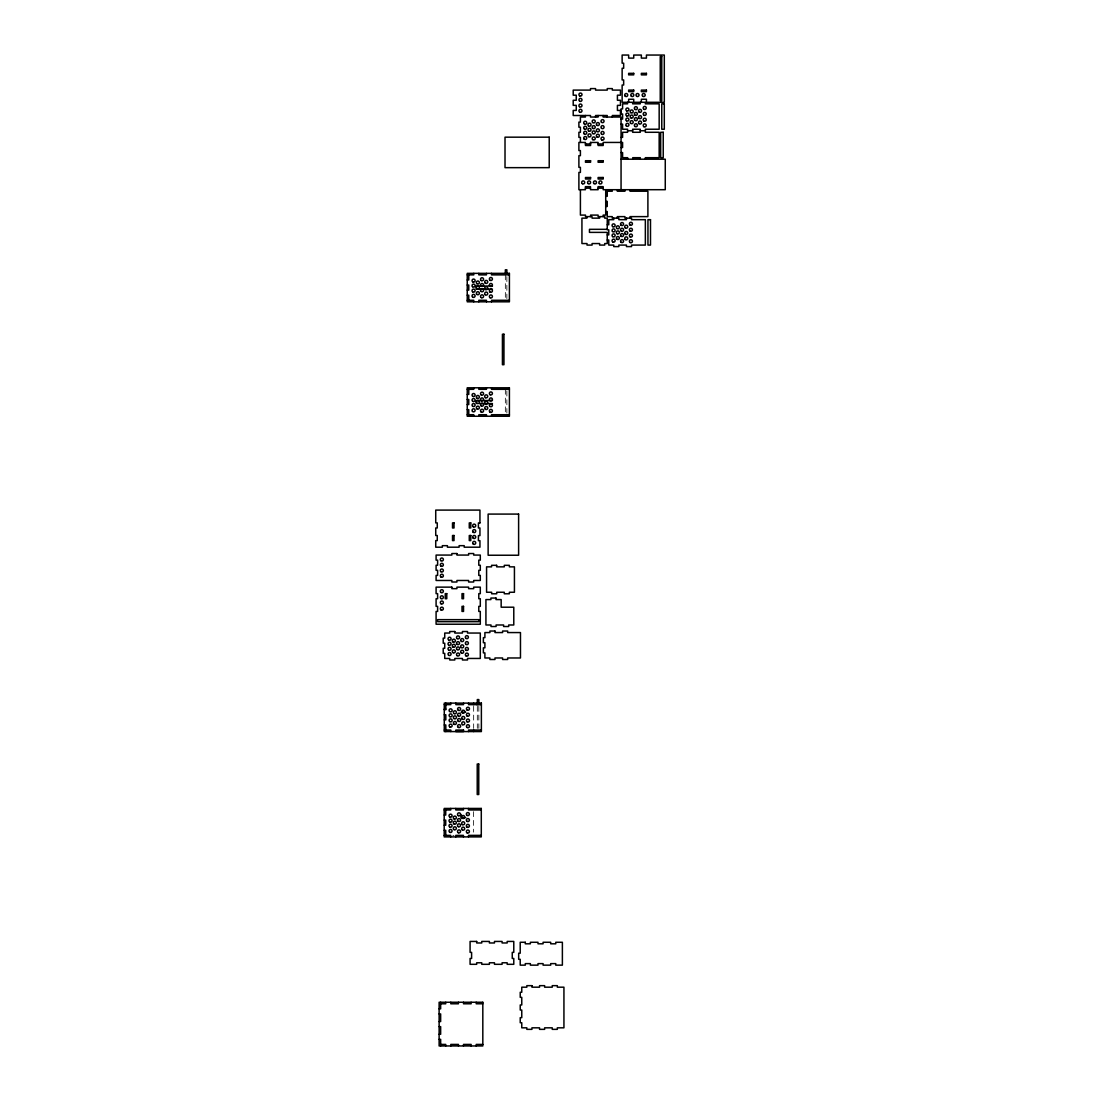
<?xml version="1.0" encoding="UTF-8"?>
<svg xmlns="http://www.w3.org/2000/svg" width="1101" height="1101" viewBox="0 0 1101 1101"><rect width="100%" height="100%" fill="white"/><g stroke="black" fill="none" stroke-linecap="round" stroke-linejoin="round"><path stroke-width="0.75" stroke-dasharray="5 3.75" d="M452.869 835.37L453.997 835.37M506.873 276.571L506.873 298.591M506.873 391.006L506.873 413.026M505.345 274.878L505.345 298.591M505.345 389.314L505.345 414.719M478.839 706.333L478.839 728.353M477.311 706.333L477.311 728.353M473.664 706.333L473.664 728.422M473.581 811.657L473.581 832.136"/><path stroke-width="1.5" d="M621.06 119.073L622.588 119.073L622.588 113.995L621.06 113.995L621.06 108.903L622.588 108.903L622.588 103.824L627.57 103.824L627.57 102.297M621.06 124.152L622.588 124.152L622.588 129.23L627.57 129.23L627.57 132.285L622.588 132.285L622.588 137.364L621.06 137.364M627.57 130.758L632.648 130.758M640.273 130.758L640.273 132.285L632.648 132.285L632.648 129.23L640.259 129.23L640.273 130.758L645.351 130.758L645.351 132.285L659.169 132.285L659.169 157.691L645.351 157.691L645.351 159.205M585.402 143.97L590.48 143.97L590.48 142.442L598.104 142.442L598.104 145.497L603.183 145.497L603.183 142.442L622.588 142.442L622.588 147.52L621.06 147.52M598.104 143.97L603.183 143.97M621.06 152.599L622.588 152.599L622.588 157.691L627.666 157.691L627.666 159.205M621.06 159.205L665.265 159.205L665.265 189.702L603.183 189.702L603.169 186.647L598.091 186.647L598.104 189.702L590.48 189.702L590.48 186.647L585.402 186.647L585.402 189.702L578.892 189.702L578.892 172.417L580.406 172.417L580.406 167.338L578.892 167.338L578.892 155.654L580.406 155.654L580.406 150.576L578.892 150.576L578.892 142.442L585.402 142.442L585.484 145.497L590.576 145.497L590.576 142.442M585.402 188.175L590.48 188.175M598.104 188.175L603.183 188.175M605.715 196.295L607.243 196.295L607.243 191.216L612.239 191.216L612.239 189.702M605.715 201.387L607.243 201.387L607.243 206.465L605.715 206.465M605.715 211.543L607.243 211.543L607.243 216.622L612.239 216.622L612.239 218.149L618.845 218.149L618.845 219.677L626.455 219.677L626.455 218.149M607.243 224.755L608.77 224.755L608.77 219.677L613.752 219.677L613.752 218.149M607.243 229.325L589.462 229.325L589.462 232.38L607.243 232.38L607.243 243.555L604.71 243.555L604.71 245.083L599.618 245.083L599.618 243.555L592.09 243.555L592.09 245.083L587.012 245.083L587.012 243.555L581.934 243.555L581.934 218.149L586.916 218.149L586.916 216.622M607.243 234.912L608.77 234.912L608.77 229.834L607.243 229.834L607.243 218.149L604.71 218.149L604.71 216.622L598.104 216.622L598.104 215.094L590.563 215.094L590.576 216.622M607.243 240.004L608.77 240.004L608.77 245.083L613.752 245.083L613.752 246.596L618.845 246.596L618.845 245.083L626.455 245.083L626.455 246.596L631.534 246.596L631.534 245.083L645.351 245.083L645.351 219.677L631.547 219.677L631.547 218.149L624.941 218.149L624.941 216.622L617.317 216.622L617.317 218.149M467.237 274.878L473.747 274.878L473.747 273.351M509.405 274.878L491.528 274.878L491.528 273.351M467.237 279.957L468.765 279.957L468.765 274.878M467.237 285.049L468.765 285.049L468.765 290.127L467.237 290.127M492.45 286.054L476.293 286.054L476.293 289.109M477.903 289.109L492.45 289.109M467.237 295.206L468.765 295.206L468.765 300.284M467.237 300.284L473.747 300.284L473.747 301.812M509.405 300.284L491.528 300.284L491.528 301.812M467.237 389.314L473.747 389.314L473.747 387.8M509.405 389.314L491.528 389.314L491.528 387.8M467.237 394.406L468.765 394.406L468.765 389.314M467.237 399.484L468.765 399.484L468.765 404.562L467.237 404.562M492.45 400.503L476.293 400.503L476.293 403.544M479.527 403.544L492.45 403.544M467.237 409.641L468.765 409.641L468.765 414.719M467.237 414.719L473.747 414.719L473.747 416.247M509.405 414.719L491.528 414.719L491.528 416.247M444.281 704.64L450.791 704.64L450.791 703.112M481.371 704.64L468.572 704.64L468.572 703.112M444.281 709.085L445.809 709.085M444.281 709.718L445.809 709.718L445.809 703.112M461.044 712.264L465.778 712.264M444.281 714.797L445.809 714.797L445.809 719.875L444.281 719.875M444.281 724.967L445.809 724.967L445.809 731.573M444.281 730.046L450.791 730.046L450.791 731.573M481.371 730.046L468.572 730.046L468.572 731.573M444.198 809.964L450.708 809.964L450.708 808.437M481.288 809.964L468.503 809.964L468.503 808.437M444.198 815.043L445.726 815.043L445.726 809.964M465.695 817.589L460.975 817.589L460.975 814.534M444.198 820.121L445.726 820.121L445.726 825.2L444.198 825.2M444.198 830.292L445.726 830.292L445.726 835.37M444.198 835.37L450.708 835.37L450.708 836.898M481.288 835.37L468.503 835.37L468.503 836.884M440.648 1003.782L445.726 1003.782L445.726 1002.254M482.816 1003.782L476.21 1003.782L476.21 1002.254M439.12 1008.86L440.648 1008.86L440.648 1002.254M439.12 1013.938L440.648 1013.938L440.648 1021.563L439.12 1021.563M439.12 1026.641L440.648 1026.641L440.648 1034.266L439.12 1034.266M439.12 1039.344L440.648 1039.344L440.648 1045.95M440.648 1044.422L445.726 1044.422L445.726 1045.95M482.816 1044.422L476.21 1044.422L476.21 1045.95M645.351 130.758L645.351 129.23L659.169 129.23L659.169 103.824L645.351 103.824L645.351 102.297L633.722 102.297L633.722 99.255L628.643 99.255L628.643 102.297M641.346 102.297L641.346 99.255L646.425 99.255L646.425 102.297L664.302 102.297L664.302 55.05L646.425 55.05L646.425 58.105L641.346 58.105L641.346 55.05L633.722 55.05L633.722 58.105L628.643 58.105L628.643 55.05L622.134 55.05L622.134 63.184L623.661 63.184L623.661 68.262L622.134 68.262L622.134 79.946L623.661 79.946L623.661 85.025L622.134 85.025L622.134 102.297L632.648 102.297L632.648 103.824L640.273 103.824L640.273 102.297M640.273 159.205L640.273 157.691L632.745 157.691L632.745 159.205M630.02 189.702L630.02 191.216L647.897 191.216L647.897 216.622L630.02 216.622L630.02 218.149M624.941 189.702L624.941 191.216L617.317 191.216L617.317 189.702M621.06 189.702L621.06 117.036L603.183 117.036L603.183 115.509M612.321 117.036L612.321 115.509L620.455 115.509L620.455 110.43L617.413 110.43L617.413 105.352L620.455 105.352L620.455 100.274L617.413 100.274L617.413 95.195L620.455 95.195L620.455 90.103L612.321 90.103L612.321 88.589L607.243 88.589L607.243 90.103L595.558 90.103L595.558 88.589L590.48 88.589L590.48 90.103L573.208 90.103L573.208 95.195L576.25 95.195L576.25 100.274L573.208 100.274L573.208 105.352L576.25 105.352L576.25 110.43L573.208 110.43L573.208 115.509L590.48 115.509L590.48 117.036L598.104 117.036L598.104 115.509M607.243 117.036L607.243 115.509L595.558 115.509L595.558 117.036M605.715 189.702L605.715 215.094L603.183 215.094L603.183 216.622M599.618 216.622L599.618 218.149L592.09 218.149L592.008 216.622L585.484 216.622L585.484 215.094L580.406 215.094L580.406 189.702M585.402 115.509L585.402 117.036L580.406 117.036L580.406 122.115L578.892 122.115L578.892 127.207L580.406 127.207L580.406 132.285L578.892 132.285L578.892 137.364L580.406 137.364L580.406 142.442M506.873 273.351L506.873 269.8L505.345 269.8L505.345 273.351M486.449 273.351L486.449 274.878L478.825 274.878L478.825 273.351M486.449 301.812L486.449 300.284L478.825 300.284L478.825 301.812M486.449 387.8L486.449 389.314L478.825 389.314L478.825 387.8M486.449 416.247L486.449 414.719L478.825 414.719L478.825 416.247M478.839 704.64L478.839 699.562L477.311 699.562L477.311 704.64M476.802 703.112L476.802 704.64M473.664 703.112L473.664 704.64M473.664 730.046L473.664 731.573M471.132 1002.254L471.132 1003.782L463.507 1003.782L463.507 1002.254M471.132 1045.95L471.132 1044.422L463.507 1044.422L463.507 1045.95M463.493 703.112L463.493 704.64L455.869 704.64L455.869 703.112M463.411 808.437L463.411 809.964L455.8 809.964L455.8 808.437M463.411 836.884L463.411 835.37L455.8 835.37L455.8 836.898M458.429 1002.254L458.429 1003.782L450.804 1003.782L450.804 1002.254M458.429 1045.95L458.429 1044.422L450.804 1044.422L450.804 1045.95M479.94 522.892L478.412 522.906L478.412 527.985L479.94 527.971L479.94 535.595L478.412 535.595L478.412 540.674L479.94 540.674L479.94 547.197L464.195 547.197L464.195 545.669L459.117 545.669L459.117 547.197L447.419 547.197L447.419 545.669L442.341 545.669L442.341 547.197L435.735 547.197L435.735 540.591L437.262 540.591L437.262 535.499L435.735 535.499L435.735 527.971L437.262 527.971L437.262 522.892L435.735 522.892L435.735 510.093L479.94 510.093L479.94 522.892M661.77 56.578L660.242 56.578L660.242 100.783L661.77 100.783L661.77 56.578M633.722 73.34L628.643 73.34L628.643 74.868L633.722 74.868L633.722 73.34M646.425 73.34L641.346 73.34L641.346 74.868L646.425 74.868L646.425 73.34M633.722 90.103L628.643 90.103L628.643 91.631L633.722 91.631L633.722 90.103M646.425 90.103L641.346 90.103L641.346 91.631L646.425 91.631L646.425 90.103M664.302 103.824L661.77 103.824L661.77 129.23L664.302 129.23L664.302 103.824M663.229 132.285L660.683 132.285L660.683 157.691L663.229 157.691L663.229 132.285M549.22 137.171L505.015 137.171L505.015 167.655L549.22 167.655L549.22 137.171M590.576 160.732L585.484 160.732L585.484 162.26L590.576 162.26L590.576 160.732M603.183 160.732L598.104 160.732L598.104 162.26L603.183 162.26L603.183 160.732M590.576 177.495L585.484 177.495L585.484 179.023L590.576 179.023L590.576 177.495M603.183 177.495L598.104 177.495L598.104 179.023L603.183 179.023L603.183 177.495M650.498 219.677L647.952 219.677L647.952 245.083L650.498 245.083L650.498 219.677M509.405 273.351L467.237 273.351L467.237 301.812L509.405 301.812L509.405 273.351M503.955 334.222L502.428 334.222L502.428 364.706L503.955 364.706L503.955 334.222M509.405 387.8L467.237 387.8L467.237 416.247L509.405 416.247L509.405 387.8M518.612 514.084L488.128 514.084L488.128 555.234L518.612 555.234L518.612 514.084M454.025 522.892L452.511 522.892L452.511 527.971L454.025 527.971L454.025 522.892M470.801 522.892L469.274 522.892L469.274 527.971L470.801 527.971L470.801 522.892M454.025 535.499L452.511 535.499L452.511 540.591L454.025 540.591L454.025 535.499M470.801 535.499L469.274 535.499L469.274 540.591L470.801 540.591L470.801 535.499M456.929 553.542L451.85 553.542L451.85 555.069L436.092 555.069L436.092 560.148L437.62 560.148L437.62 565.24L436.092 565.24L436.092 570.318L437.62 570.318L437.62 575.396L436.092 575.396L436.092 580.475L451.85 580.475L451.85 582.002L456.929 582.002L456.929 580.475L468.613 580.475L468.613 582.002L473.691 582.002L473.691 580.475L480.297 580.475L480.297 575.396L478.784 575.396L478.784 570.318L480.297 570.318L480.297 565.24L478.784 565.24L478.784 560.148L480.297 560.148L480.297 555.069L473.691 555.069L473.691 553.542L468.613 553.542L468.613 555.069L456.929 555.069L456.929 553.542M496.647 565.322L491.569 565.322L491.569 566.85L486.573 566.85L486.573 592.255L491.652 592.255L491.652 593.783L496.744 593.783L496.744 592.255L504.272 592.255L504.272 593.783L509.35 593.783L509.35 592.255L514.428 592.255L514.428 566.85L509.35 566.85L509.35 565.322L504.272 565.322L504.272 566.85L496.647 566.85L496.647 565.322M451.85 587.136L436.092 587.136L436.092 593.645L437.62 593.645L437.62 598.724L436.092 598.724L436.092 606.348L437.62 606.348L437.62 611.427L436.092 611.427L436.092 624.226L480.297 624.226L480.297 611.427L478.784 611.427L478.784 606.348L480.297 606.348L480.297 598.724L478.784 598.724L478.784 593.645L480.297 593.645L480.297 587.136L473.691 587.136L473.691 588.663L468.613 588.663L468.613 587.136L456.929 587.136L456.929 588.663L451.85 588.663L451.85 587.136M446.772 593.645L445.244 593.645L445.244 598.724L446.772 598.724L446.772 593.645M463.535 593.645L462.007 593.645L462.007 598.724L463.535 598.724L463.535 593.645M495.987 598.049L490.908 598.049L490.908 599.577L485.926 599.577L485.926 624.983L491.005 624.983L491.005 626.51L496.083 626.51L496.083 624.983L503.611 624.983L503.611 626.51L508.69 626.51L508.69 624.983L513.782 624.983L513.782 607.202L501.161 607.202L501.161 599.577L495.987 599.577L495.987 598.049M463.535 606.348L462.007 606.348L462.007 611.427L463.535 611.427L463.535 606.348M478.784 619.657L437.62 619.657L437.62 621.68L478.784 621.68L478.784 619.657M494.968 631.038L489.89 631.038L489.89 632.566L484.894 632.566L484.894 637.644L483.38 637.644L483.38 642.736L484.894 642.736L484.894 647.815L483.38 647.815L483.38 652.893L484.894 652.893L484.894 657.971L489.89 657.971L489.89 659.499L494.968 659.499L494.968 657.971L502.593 657.971L502.593 659.499L507.671 659.499L507.671 657.971L520.47 657.971L520.47 632.566L507.671 632.566L507.671 631.038L502.593 631.038L502.593 632.566L494.968 632.566L494.968 631.038M454.809 631.52L449.717 631.52L449.717 633.047L444.735 633.047L444.735 638.126L443.208 638.126L443.208 643.218L444.735 643.218L444.735 648.296L443.208 648.296L443.208 653.375L444.735 653.375L444.735 658.453L449.717 658.453L449.717 659.981L454.809 659.981L454.809 658.453L462.42 658.453L462.42 659.981L467.512 659.981L467.512 658.453L480.297 658.453L480.297 633.047L467.512 633.047L467.512 631.52L462.42 631.52L462.42 633.047L454.809 633.047L454.809 631.52M481.371 703.112L444.281 703.112L444.281 731.573L481.371 731.573L481.371 703.112M463.493 730.046L455.869 730.046L455.869 731.573L463.493 731.559L463.493 730.046M478.756 764.039L477.228 764.039L477.228 794.523L478.756 794.523L478.756 764.039M481.288 808.437L444.198 808.437L444.198 836.898L481.288 836.898L481.288 808.437M476.692 941.438L470.086 941.438L470.086 952.365L471.6 952.365L471.6 958.462L470.086 958.462L470.086 964.311L476.692 964.311L476.692 962.783L481.77 962.783L481.77 964.311L489.381 964.311L489.381 962.783L494.473 962.783L494.473 964.311L502.084 964.311L502.084 962.783L507.176 962.783L507.176 964.311L513.782 964.311L513.782 958.462L512.254 958.462L512.254 952.365L513.782 952.365L513.782 941.438L507.176 941.438L507.176 942.965L502.084 942.965L502.084 941.438L494.473 941.438L494.473 942.965L489.381 942.965L489.381 941.438L481.77 941.438L481.77 942.965L476.692 942.965L476.692 941.438M525.287 942.277L520.209 942.277L520.209 953.205L518.681 953.205L518.681 959.301L520.209 959.301L520.209 965.15L525.287 965.15L525.287 963.623L530.379 963.623L530.379 965.15L537.99 965.15L537.99 963.623L543.082 963.623L543.082 965.15L550.693 965.15L550.693 963.623L555.771 963.623L555.771 965.15L562.377 965.15L562.377 942.277L555.771 942.277L555.771 943.805L550.693 943.805L550.693 942.277L543.082 942.277L543.082 943.805L537.99 943.805L537.99 942.277L530.379 942.277L530.379 943.805L525.287 943.805L525.287 942.277M531.934 985.656L526.842 985.656L526.842 987.184L521.764 987.184L521.764 992.262L520.236 992.262L520.236 997.341L521.764 997.341L521.764 1004.965L520.236 1004.965L520.236 1010.044L521.764 1010.044L521.764 1017.668L520.236 1017.668L520.236 1022.746L521.764 1022.746L521.764 1027.825L526.842 1027.825L526.842 1029.352L531.934 1029.352L531.934 1027.825L539.545 1027.825L539.545 1029.352L544.637 1029.352L544.637 1027.825L552.248 1027.825L552.248 1029.352L557.326 1029.352L557.326 1027.825L563.932 1027.825L563.932 987.184L557.326 987.184L557.326 985.656L552.248 985.656L552.248 987.184L544.637 987.184L544.637 985.656L539.545 985.656L539.545 987.184L531.934 987.184L531.934 985.656M482.816 1002.254L439.12 1002.254L439.12 1045.95L482.816 1045.95L482.816 1002.254M467.017 832.81A1.528 1.528 0 0 0 469.384 831.627A1.528 1.528 0 0 0 467.168 830.182A1.528 1.528 0 0 0 467.017 832.81M462.103 829.741A1.528 1.528 0 0 0 464.65 829.067A1.528 1.528 0 0 0 462.792 827.195A1.528 1.528 0 0 0 462.103 829.741M458.264 832.728A1.528 1.528 0 0 0 460.548 831.406A1.528 1.528 0 0 0 458.264 830.085A1.528 1.528 0 0 0 458.264 832.728M466.865 827.03A1.528 1.528 0 0 0 469.356 826.163A1.528 1.528 0 0 0 467.347 824.443A1.528 1.528 0 0 0 466.865 827.03M462.42 824.608A1.528 1.528 0 0 0 464.705 823.287A1.528 1.528 0 0 0 462.42 821.965A1.528 1.528 0 0 0 462.42 824.608M466.796 821.167A1.528 1.528 0 0 0 469.343 820.438A1.528 1.528 0 0 0 467.43 818.607A1.528 1.528 0 0 0 466.796 821.167M462.42 818.318A1.528 1.528 0 0 0 464.705 816.997A1.528 1.528 0 0 0 462.42 815.69A1.528 1.528 0 0 0 462.42 818.318M467.099 815.401A1.528 1.528 0 0 0 469.384 814.079A1.528 1.528 0 0 0 467.099 812.758A1.528 1.528 0 0 0 467.099 815.401M458.264 815.662A1.528 1.528 0 0 0 460.548 814.341A1.528 1.528 0 0 0 458.264 813.02A1.528 1.528 0 0 0 458.264 815.662M458.264 821.387A1.528 1.528 0 0 0 460.548 820.066A1.528 1.528 0 0 0 458.264 818.745A1.528 1.528 0 0 0 458.264 821.387M458.264 826.658A1.528 1.528 0 0 0 460.548 825.337A1.528 1.528 0 0 0 458.264 824.016A1.528 1.528 0 0 0 458.264 826.658M454.066 829.631A1.528 1.528 0 0 0 456.351 828.31A1.528 1.528 0 0 0 454.066 826.989A1.528 1.528 0 0 0 454.066 829.631M449.786 832.287A1.528 1.528 0 0 0 452.071 830.966A1.528 1.528 0 0 0 449.786 829.645A1.528 1.528 0 0 0 449.786 832.287M449.593 826.892A1.528 1.528 0 0 0 452.057 825.943A1.528 1.528 0 0 0 450.006 824.277A1.528 1.528 0 0 0 449.593 826.892M454.066 824.016A1.528 1.528 0 0 0 456.351 822.695A1.528 1.528 0 0 0 454.066 821.374A1.528 1.528 0 0 0 454.066 824.016M449.786 822.02A1.528 1.528 0 0 0 452.071 820.699A1.528 1.528 0 0 0 449.786 819.378A1.528 1.528 0 0 0 449.786 822.02M454.066 818.938A1.528 1.528 0 0 0 456.351 817.616A1.528 1.528 0 0 0 454.066 816.295A1.528 1.528 0 0 0 454.066 818.938M449.786 816.997A1.528 1.528 0 0 0 452.071 815.676A1.528 1.528 0 0 0 449.786 814.355A1.528 1.528 0 0 0 449.786 816.997M467.099 727.486A1.528 1.528 0 0 0 469.466 726.302A1.528 1.528 0 0 0 467.251 724.857A1.528 1.528 0 0 0 467.099 727.486M462.503 724.664A1.528 1.528 0 0 0 464.787 723.343A1.528 1.528 0 0 0 462.503 722.022A1.528 1.528 0 0 0 462.503 724.664M458.346 727.403A1.528 1.528 0 0 0 460.631 726.082A1.528 1.528 0 0 0 458.346 724.761A1.528 1.528 0 0 0 458.346 727.403M466.948 721.705A1.528 1.528 0 0 0 469.439 720.838A1.528 1.528 0 0 0 467.43 719.118A1.528 1.528 0 0 0 466.948 721.705M462.186 719.036A1.528 1.528 0 0 0 464.732 718.347A1.528 1.528 0 0 0 462.874 716.49A1.528 1.528 0 0 0 462.186 719.036M466.879 715.843A1.528 1.528 0 0 0 469.411 715.113A1.528 1.528 0 0 0 467.512 713.283A1.528 1.528 0 0 0 466.879 715.843M462.503 712.994A1.528 1.528 0 0 0 464.787 711.673A1.528 1.528 0 0 0 462.503 710.365A1.528 1.528 0 0 0 462.503 712.994M466.865 709.828A1.528 1.528 0 0 0 469.411 709.154A1.528 1.528 0 0 0 467.54 707.282A1.528 1.528 0 0 0 466.865 709.828M458.346 710.338A1.528 1.528 0 0 0 460.631 709.016A1.528 1.528 0 0 0 458.346 707.695A1.528 1.528 0 0 0 458.346 710.338M458.346 716.063A1.528 1.528 0 0 0 460.631 714.742A1.528 1.528 0 0 0 458.346 713.42A1.528 1.528 0 0 0 458.346 716.063M458.346 721.334A1.528 1.528 0 0 0 460.631 720.013A1.528 1.528 0 0 0 458.346 718.692A1.528 1.528 0 0 0 458.346 721.334M454.149 724.307A1.528 1.528 0 0 0 456.433 722.985A1.528 1.528 0 0 0 454.149 721.664A1.528 1.528 0 0 0 454.149 724.307M449.869 726.963A1.528 1.528 0 0 0 452.153 725.642A1.528 1.528 0 0 0 449.869 724.32A1.528 1.528 0 0 0 449.869 726.963M449.676 721.568A1.528 1.528 0 0 0 452.139 720.618A1.528 1.528 0 0 0 450.089 718.953A1.528 1.528 0 0 0 449.676 721.568M453.832 718.444A1.528 1.528 0 0 0 456.378 717.769A1.528 1.528 0 0 0 454.52 715.898A1.528 1.528 0 0 0 453.832 718.444M449.869 716.696A1.528 1.528 0 0 0 452.153 715.375A1.528 1.528 0 0 0 449.869 714.054A1.528 1.528 0 0 0 449.869 716.696M454.149 713.613A1.528 1.528 0 0 0 456.433 712.292A1.528 1.528 0 0 0 454.149 710.971A1.528 1.528 0 0 0 454.149 713.613M449.552 711.425A1.528 1.528 0 0 0 452.098 710.751A1.528 1.528 0 0 0 450.24 708.879A1.528 1.528 0 0 0 449.552 711.425M448.795 640.08A1.528 1.528 0 0 0 451.08 638.759A1.528 1.528 0 0 0 448.795 637.438A1.528 1.528 0 0 0 448.795 640.08M448.795 655.37A1.528 1.528 0 0 0 451.08 654.049A1.528 1.528 0 0 0 448.795 652.728A1.528 1.528 0 0 0 448.795 655.37M448.602 649.975A1.528 1.528 0 0 0 451.066 649.026A1.528 1.528 0 0 0 449.015 647.36A1.528 1.528 0 0 0 448.602 649.975M448.479 644.856A1.528 1.528 0 0 0 451.025 644.181A1.528 1.528 0 0 0 449.167 642.31A1.528 1.528 0 0 0 448.479 644.856M453.075 652.714A1.528 1.528 0 0 0 455.36 651.393A1.528 1.528 0 0 0 453.075 650.072A1.528 1.528 0 0 0 453.075 652.714M452.759 646.865A1.528 1.528 0 0 0 455.305 646.177A1.528 1.528 0 0 0 453.447 644.305A1.528 1.528 0 0 0 452.759 646.865M453.075 642.021A1.528 1.528 0 0 0 455.36 640.699A1.528 1.528 0 0 0 453.075 639.378A1.528 1.528 0 0 0 453.075 642.021M456.956 644.236A1.528 1.528 0 0 0 459.502 643.548A1.528 1.528 0 0 0 457.644 641.69A1.528 1.528 0 0 0 456.956 644.236M456.956 638.497A1.528 1.528 0 0 0 459.502 637.823A1.528 1.528 0 0 0 457.644 635.951A1.528 1.528 0 0 0 456.956 638.497M456.956 649.494A1.528 1.528 0 0 0 459.502 648.819A1.528 1.528 0 0 0 457.644 646.948A1.528 1.528 0 0 0 456.956 649.494M456.956 655.563A1.528 1.528 0 0 0 459.502 654.889A1.528 1.528 0 0 0 457.644 653.017A1.528 1.528 0 0 0 456.956 655.563M461.429 653.072A1.528 1.528 0 0 0 463.714 651.751A1.528 1.528 0 0 0 461.429 650.443A1.528 1.528 0 0 0 461.429 653.072M461.113 647.443A1.528 1.528 0 0 0 463.659 646.769A1.528 1.528 0 0 0 461.801 644.897A1.528 1.528 0 0 0 461.113 647.443M461.429 641.415A1.528 1.528 0 0 0 463.714 640.094A1.528 1.528 0 0 0 461.429 638.773A1.528 1.528 0 0 0 461.429 641.415M465.792 638.25A1.528 1.528 0 0 0 468.338 637.562A1.528 1.528 0 0 0 466.466 635.69A1.528 1.528 0 0 0 465.792 638.25M465.806 644.25A1.528 1.528 0 0 0 468.352 643.521A1.528 1.528 0 0 0 466.439 641.69A1.528 1.528 0 0 0 465.806 644.25M465.874 650.127A1.528 1.528 0 0 0 468.365 649.246A1.528 1.528 0 0 0 466.356 647.526A1.528 1.528 0 0 0 465.874 650.127M466.026 655.907A1.528 1.528 0 0 0 468.393 654.71A1.528 1.528 0 0 0 466.177 653.265A1.528 1.528 0 0 0 466.026 655.907M440.992 609.94A1.528 1.528 0 0 0 443.359 608.784A1.528 1.528 0 0 0 441.171 607.312A1.528 1.528 0 0 0 440.992 609.94M440.992 603.775A1.528 1.528 0 0 0 443.359 602.619A1.528 1.528 0 0 0 441.171 601.146A1.528 1.528 0 0 0 440.992 603.775M440.992 598.559A1.528 1.528 0 0 0 443.359 597.403A1.528 1.528 0 0 0 441.171 595.93A1.528 1.528 0 0 0 440.992 598.559M440.992 592.476A1.528 1.528 0 0 0 443.359 591.306A1.528 1.528 0 0 0 441.171 589.833A1.528 1.528 0 0 0 440.992 592.476M473.127 538.072A1.528 1.528 0 0 0 475.673 537.398A1.528 1.528 0 0 0 473.802 535.526A1.528 1.528 0 0 0 473.127 538.072M473.361 544.142A1.528 1.528 0 0 0 475.728 542.958A1.528 1.528 0 0 0 473.513 541.513A1.528 1.528 0 0 0 473.361 544.142M473.127 532.182A1.528 1.528 0 0 0 475.673 531.494A1.528 1.528 0 0 0 473.802 529.636A1.528 1.528 0 0 0 473.127 532.182M473.127 526.732A1.528 1.528 0 0 0 475.673 526.044A1.528 1.528 0 0 0 473.802 524.172A1.528 1.528 0 0 0 473.127 526.732M440.84 571.653A1.528 1.528 0 0 0 443.331 570.786A1.528 1.528 0 0 0 441.336 569.066A1.528 1.528 0 0 0 440.84 571.653M441.074 566.175A1.528 1.528 0 0 0 443.359 564.854A1.528 1.528 0 0 0 441.074 563.533A1.528 1.528 0 0 0 441.074 566.175M440.758 560.602A1.528 1.528 0 0 0 443.318 559.914A1.528 1.528 0 0 0 441.446 558.042A1.528 1.528 0 0 0 440.758 560.602M440.978 577.02A1.528 1.528 0 0 0 443.359 575.878A1.528 1.528 0 0 0 441.184 574.378A1.528 1.528 0 0 0 440.978 577.02M481.302 406.008A1.528 1.528 0 0 0 483.587 404.686A1.528 1.528 0 0 0 481.302 403.379A1.528 1.528 0 0 0 481.302 406.008M481.302 400.75A1.528 1.528 0 0 0 483.587 399.429A1.528 1.528 0 0 0 481.302 398.108A1.528 1.528 0 0 0 481.302 400.75M476.788 408.746A1.528 1.528 0 0 0 479.334 408.058A1.528 1.528 0 0 0 477.462 406.2A1.528 1.528 0 0 0 476.788 408.746M472.508 411.402A1.528 1.528 0 0 0 475.054 410.714A1.528 1.528 0 0 0 473.182 408.843A1.528 1.528 0 0 0 472.508 411.402M489.835 400.53A1.528 1.528 0 0 0 492.367 399.787A1.528 1.528 0 0 0 490.468 397.956A1.528 1.528 0 0 0 489.835 400.53M472.824 401.37A1.528 1.528 0 0 0 475.109 400.048A1.528 1.528 0 0 0 472.824 398.727A1.528 1.528 0 0 0 472.824 401.37M476.788 398.053A1.528 1.528 0 0 0 479.334 397.365A1.528 1.528 0 0 0 477.462 395.507A1.528 1.528 0 0 0 476.788 398.053M477.105 403.379A1.528 1.528 0 0 0 479.389 402.058A1.528 1.528 0 0 0 477.105 400.736A1.528 1.528 0 0 0 477.105 403.379M472.824 396.36A1.528 1.528 0 0 0 475.109 395.039A1.528 1.528 0 0 0 472.824 393.718A1.528 1.528 0 0 0 472.824 396.36M480.986 411.843A1.528 1.528 0 0 0 483.532 411.155A1.528 1.528 0 0 0 481.66 409.283A1.528 1.528 0 0 0 480.986 411.843M481.302 395.011A1.528 1.528 0 0 0 483.587 393.69A1.528 1.528 0 0 0 481.302 392.369A1.528 1.528 0 0 0 481.302 395.011M489.904 406.393A1.528 1.528 0 0 0 492.395 405.512A1.528 1.528 0 0 0 490.385 403.792A1.528 1.528 0 0 0 489.904 406.393M485.458 409.352A1.528 1.528 0 0 0 487.743 408.031A1.528 1.528 0 0 0 485.458 406.709A1.528 1.528 0 0 0 485.458 409.352M485.458 403.957A1.528 1.528 0 0 0 487.743 402.636A1.528 1.528 0 0 0 485.458 401.315A1.528 1.528 0 0 0 485.458 403.957M490.124 394.75A1.528 1.528 0 0 0 492.408 393.442A1.528 1.528 0 0 0 490.124 392.121A1.528 1.528 0 0 0 490.124 394.75M490.055 412.173A1.528 1.528 0 0 0 492.408 410.99A1.528 1.528 0 0 0 490.206 409.531A1.528 1.528 0 0 0 490.055 412.173M472.618 406.241A1.528 1.528 0 0 0 475.081 405.292A1.528 1.528 0 0 0 473.031 403.64A1.528 1.528 0 0 0 472.618 406.241M485.458 397.681A1.528 1.528 0 0 0 487.743 396.36A1.528 1.528 0 0 0 485.458 395.039A1.528 1.528 0 0 0 485.458 397.681M481.302 286.301A1.528 1.528 0 0 0 483.587 284.994A1.528 1.528 0 0 0 481.302 283.673A1.528 1.528 0 0 0 481.302 286.301M476.788 294.311A1.528 1.528 0 0 0 479.334 293.623A1.528 1.528 0 0 0 477.462 291.751A1.528 1.528 0 0 0 476.788 294.311M481.302 297.642A1.528 1.528 0 0 0 483.587 296.32A1.528 1.528 0 0 0 481.302 294.999A1.528 1.528 0 0 0 481.302 297.642M472.824 281.911A1.528 1.528 0 0 0 475.109 280.59A1.528 1.528 0 0 0 472.824 279.269A1.528 1.528 0 0 0 472.824 281.911M472.508 296.953A1.528 1.528 0 0 0 475.054 296.279A1.528 1.528 0 0 0 473.182 294.407A1.528 1.528 0 0 0 472.508 296.953M472.618 291.806A1.528 1.528 0 0 0 475.081 290.857A1.528 1.528 0 0 0 473.031 289.191A1.528 1.528 0 0 0 472.618 291.806M472.508 286.687A1.528 1.528 0 0 0 475.054 286.012A1.528 1.528 0 0 0 473.182 284.141A1.528 1.528 0 0 0 472.508 286.687M476.788 288.696A1.528 1.528 0 0 0 479.334 288.008A1.528 1.528 0 0 0 477.462 286.136A1.528 1.528 0 0 0 476.788 288.696M476.788 283.618A1.528 1.528 0 0 0 479.334 282.929A1.528 1.528 0 0 0 477.462 281.058A1.528 1.528 0 0 0 476.788 283.618M480.986 291.338A1.528 1.528 0 0 0 483.532 290.65A1.528 1.528 0 0 0 481.66 288.779A1.528 1.528 0 0 0 480.986 291.338M481.302 280.576A1.528 1.528 0 0 0 483.587 279.255A1.528 1.528 0 0 0 481.302 277.934A1.528 1.528 0 0 0 481.302 280.576M485.142 294.669A1.528 1.528 0 0 0 487.688 293.981A1.528 1.528 0 0 0 485.816 292.123A1.528 1.528 0 0 0 485.142 294.669M485.458 289.522A1.528 1.528 0 0 0 487.743 288.201A1.528 1.528 0 0 0 485.458 286.879A1.528 1.528 0 0 0 485.458 289.522M485.142 282.998A1.528 1.528 0 0 0 487.688 282.31A1.528 1.528 0 0 0 485.816 280.452A1.528 1.528 0 0 0 485.142 282.998M489.807 280.081A1.528 1.528 0 0 0 492.367 279.393A1.528 1.528 0 0 0 490.495 277.521A1.528 1.528 0 0 0 489.807 280.081M489.835 286.081A1.528 1.528 0 0 0 492.367 285.352A1.528 1.528 0 0 0 490.468 283.521A1.528 1.528 0 0 0 489.835 286.081M489.904 291.958A1.528 1.528 0 0 0 492.395 291.077A1.528 1.528 0 0 0 490.385 289.357A1.528 1.528 0 0 0 489.904 291.958M490.055 297.738A1.528 1.528 0 0 0 492.408 296.541A1.528 1.528 0 0 0 490.206 295.096A1.528 1.528 0 0 0 490.055 297.738M582.374 183.702A1.528 1.528 0 0 0 584.727 182.518A1.528 1.528 0 0 0 582.512 181.073A1.528 1.528 0 0 0 582.374 183.702M593.893 183.509A1.528 1.528 0 0 0 596.453 182.821A1.528 1.528 0 0 0 594.581 180.963A1.528 1.528 0 0 0 593.893 183.509M588.003 183.509A1.528 1.528 0 0 0 590.549 182.821A1.528 1.528 0 0 0 588.677 180.963A1.528 1.528 0 0 0 588.003 183.509M599.343 183.509A1.528 1.528 0 0 0 601.903 182.821A1.528 1.528 0 0 0 600.031 180.963A1.528 1.528 0 0 0 599.343 183.509M596.783 131.432A1.528 1.528 0 0 0 599.343 130.758A1.528 1.528 0 0 0 597.471 128.886A1.528 1.528 0 0 0 596.783 131.432M588.746 131.088A1.528 1.528 0 0 0 591.031 129.767A1.528 1.528 0 0 0 588.746 128.459A1.528 1.528 0 0 0 588.746 131.088M588.429 125.775A1.528 1.528 0 0 0 590.989 125.087A1.528 1.528 0 0 0 589.118 123.216A1.528 1.528 0 0 0 588.429 125.775M588.746 136.703A1.528 1.528 0 0 0 591.031 135.382A1.528 1.528 0 0 0 588.746 134.061A1.528 1.528 0 0 0 588.746 136.703M592.627 133.482A1.528 1.528 0 0 0 595.187 132.808A1.528 1.528 0 0 0 593.315 130.936A1.528 1.528 0 0 0 592.627 133.482M592.627 139.552A1.528 1.528 0 0 0 595.187 138.877A1.528 1.528 0 0 0 593.315 137.006A1.528 1.528 0 0 0 592.627 139.552M592.944 128.459A1.528 1.528 0 0 0 595.228 127.152A1.528 1.528 0 0 0 592.944 125.831A1.528 1.528 0 0 0 592.944 128.459M592.627 122.486A1.528 1.528 0 0 0 595.187 121.812A1.528 1.528 0 0 0 593.315 119.94A1.528 1.528 0 0 0 592.627 122.486M596.783 136.827A1.528 1.528 0 0 0 599.343 136.139A1.528 1.528 0 0 0 597.471 134.267A1.528 1.528 0 0 0 596.783 136.827M601.545 134.116A1.528 1.528 0 0 0 604.036 133.235A1.528 1.528 0 0 0 602.041 131.514A1.528 1.528 0 0 0 601.545 134.116M601.476 128.239A1.528 1.528 0 0 0 604.022 127.51A1.528 1.528 0 0 0 602.123 125.679A1.528 1.528 0 0 0 601.476 128.239M601.463 122.239A1.528 1.528 0 0 0 604.009 121.55A1.528 1.528 0 0 0 602.151 119.679A1.528 1.528 0 0 0 601.463 122.239M601.71 139.896A1.528 1.528 0 0 0 604.064 138.698A1.528 1.528 0 0 0 601.848 137.253A1.528 1.528 0 0 0 601.71 139.896M584.149 139.111A1.528 1.528 0 0 0 586.709 138.437A1.528 1.528 0 0 0 584.837 136.565A1.528 1.528 0 0 0 584.149 139.111M584.273 133.964A1.528 1.528 0 0 0 586.737 133.015A1.528 1.528 0 0 0 584.686 131.349A1.528 1.528 0 0 0 584.273 133.964M584.466 129.092A1.528 1.528 0 0 0 586.75 127.771A1.528 1.528 0 0 0 584.466 126.45A1.528 1.528 0 0 0 584.466 129.092M584.466 124.069A1.528 1.528 0 0 0 586.75 122.748A1.528 1.528 0 0 0 584.466 121.427A1.528 1.528 0 0 0 584.466 124.069M596.783 125.156A1.528 1.528 0 0 0 599.343 124.468A1.528 1.528 0 0 0 597.471 122.61A1.528 1.528 0 0 0 596.783 125.156M579.704 101.209A1.528 1.528 0 0 0 581.989 99.888A1.528 1.528 0 0 0 579.704 98.567A1.528 1.528 0 0 0 579.704 101.209M579.47 106.687A1.528 1.528 0 0 0 581.961 105.834A1.528 1.528 0 0 0 579.966 104.1A1.528 1.528 0 0 0 579.47 106.687M579.608 112.054A1.528 1.528 0 0 0 581.989 110.912A1.528 1.528 0 0 0 579.814 109.426A1.528 1.528 0 0 0 579.608 112.054M579.704 95.883A1.528 1.528 0 0 0 581.989 94.562A1.528 1.528 0 0 0 579.704 93.241A1.528 1.528 0 0 0 579.704 95.883M612.83 226.71A1.528 1.528 0 0 0 615.115 225.388A1.528 1.528 0 0 0 612.83 224.067A1.528 1.528 0 0 0 612.83 226.71M616.794 239.096A1.528 1.528 0 0 0 619.34 238.422A1.528 1.528 0 0 0 617.482 236.55A1.528 1.528 0 0 0 616.794 239.096M612.83 242A1.528 1.528 0 0 0 615.115 240.679A1.528 1.528 0 0 0 612.83 239.357A1.528 1.528 0 0 0 612.83 242M612.514 231.485A1.528 1.528 0 0 0 615.06 230.797A1.528 1.528 0 0 0 613.202 228.939A1.528 1.528 0 0 0 612.514 231.485M621.308 231.1A1.528 1.528 0 0 0 623.593 229.779A1.528 1.528 0 0 0 621.308 228.457A1.528 1.528 0 0 0 621.308 231.1M620.992 236.123A1.528 1.528 0 0 0 623.538 235.435A1.528 1.528 0 0 0 621.68 233.577A1.528 1.528 0 0 0 620.992 236.123M617.111 233.729A1.528 1.528 0 0 0 619.395 232.407A1.528 1.528 0 0 0 617.111 231.086A1.528 1.528 0 0 0 617.111 233.729M616.794 228.402A1.528 1.528 0 0 0 619.34 227.728A1.528 1.528 0 0 0 617.482 225.856A1.528 1.528 0 0 0 616.794 228.402M612.638 236.605A1.528 1.528 0 0 0 615.101 235.655A1.528 1.528 0 0 0 613.051 233.99A1.528 1.528 0 0 0 612.638 236.605M630.061 242.523A1.528 1.528 0 0 0 632.428 241.339A1.528 1.528 0 0 0 630.212 239.894A1.528 1.528 0 0 0 630.061 242.523M625.148 239.454A1.528 1.528 0 0 0 627.694 238.779A1.528 1.528 0 0 0 625.836 236.908A1.528 1.528 0 0 0 625.148 239.454M620.992 242.192A1.528 1.528 0 0 0 623.538 241.504A1.528 1.528 0 0 0 621.68 239.646A1.528 1.528 0 0 0 620.992 242.192M629.91 236.743A1.528 1.528 0 0 0 632.401 235.862A1.528 1.528 0 0 0 630.391 234.155A1.528 1.528 0 0 0 629.91 236.743M625.464 234.32A1.528 1.528 0 0 0 627.749 232.999A1.528 1.528 0 0 0 625.464 231.678A1.528 1.528 0 0 0 625.464 234.32M629.841 230.88A1.528 1.528 0 0 0 632.373 230.15A1.528 1.528 0 0 0 630.474 228.32A1.528 1.528 0 0 0 629.841 230.88M625.148 227.797A1.528 1.528 0 0 0 627.694 227.109A1.528 1.528 0 0 0 625.836 225.237A1.528 1.528 0 0 0 625.148 227.797M630.144 225.113A1.528 1.528 0 0 0 632.428 223.792A1.528 1.528 0 0 0 630.144 222.471A1.528 1.528 0 0 0 630.144 225.113M620.992 225.127A1.528 1.528 0 0 0 623.538 224.439A1.528 1.528 0 0 0 621.68 222.581A1.528 1.528 0 0 0 620.992 225.127M625.354 96.31A1.528 1.528 0 0 0 627.735 95.14A1.528 1.528 0 0 0 625.533 93.668A1.528 1.528 0 0 0 625.354 96.31M631.451 96.31A1.528 1.528 0 0 0 633.818 95.14A1.528 1.528 0 0 0 631.63 93.668A1.528 1.528 0 0 0 631.451 96.31M642.833 96.31A1.528 1.528 0 0 0 645.2 95.14A1.528 1.528 0 0 0 643.012 93.668A1.528 1.528 0 0 0 642.833 96.31M636.667 96.31A1.528 1.528 0 0 0 639.034 95.14A1.528 1.528 0 0 0 636.846 93.668A1.528 1.528 0 0 0 636.667 96.31M626.648 110.857A1.528 1.528 0 0 0 628.932 109.536A1.528 1.528 0 0 0 626.648 108.215A1.528 1.528 0 0 0 626.648 110.857M630.612 123.257A1.528 1.528 0 0 0 633.158 122.569A1.528 1.528 0 0 0 631.286 120.697A1.528 1.528 0 0 0 630.612 123.257M626.331 125.899A1.528 1.528 0 0 0 628.877 125.225A1.528 1.528 0 0 0 627.006 123.353A1.528 1.528 0 0 0 626.331 125.899M626.648 115.88A1.528 1.528 0 0 0 628.932 114.559A1.528 1.528 0 0 0 626.648 113.238A1.528 1.528 0 0 0 626.648 115.88M635.112 115.261A1.528 1.528 0 0 0 637.41 113.94A1.528 1.528 0 0 0 635.112 112.619A1.528 1.528 0 0 0 635.112 115.261M634.809 120.284A1.528 1.528 0 0 0 637.355 119.596A1.528 1.528 0 0 0 635.483 117.724A1.528 1.528 0 0 0 634.809 120.284M630.928 117.876A1.528 1.528 0 0 0 633.213 116.568A1.528 1.528 0 0 0 630.928 115.247A1.528 1.528 0 0 0 630.928 117.876M630.612 112.563A1.528 1.528 0 0 0 633.158 111.875A1.528 1.528 0 0 0 631.286 110.004A1.528 1.528 0 0 0 630.612 112.563M626.441 120.752A1.528 1.528 0 0 0 628.905 119.803A1.528 1.528 0 0 0 626.854 118.151A1.528 1.528 0 0 0 626.441 120.752M643.879 126.684A1.528 1.528 0 0 0 646.232 125.486A1.528 1.528 0 0 0 644.03 124.041A1.528 1.528 0 0 0 643.879 126.684M638.965 123.615A1.528 1.528 0 0 0 641.511 122.927A1.528 1.528 0 0 0 639.64 121.069A1.528 1.528 0 0 0 638.965 123.615M634.809 126.34A1.528 1.528 0 0 0 637.355 125.665A1.528 1.528 0 0 0 635.483 123.794A1.528 1.528 0 0 0 634.809 126.34M643.727 120.904A1.528 1.528 0 0 0 646.204 120.023A1.528 1.528 0 0 0 644.209 118.302A1.528 1.528 0 0 0 643.727 120.904M638.965 118.22A1.528 1.528 0 0 0 641.511 117.546A1.528 1.528 0 0 0 639.64 115.674A1.528 1.528 0 0 0 638.965 118.22M643.658 115.027A1.528 1.528 0 0 0 646.191 114.298A1.528 1.528 0 0 0 644.291 112.467A1.528 1.528 0 0 0 643.658 115.027M638.965 111.944A1.528 1.528 0 0 0 641.511 111.27A1.528 1.528 0 0 0 639.64 109.398A1.528 1.528 0 0 0 638.965 111.944M643.631 109.027A1.528 1.528 0 0 0 646.191 108.338A1.528 1.528 0 0 0 644.319 106.467A1.528 1.528 0 0 0 643.631 109.027M634.809 109.274A1.528 1.528 0 0 0 637.355 108.6A1.528 1.528 0 0 0 635.483 106.728A1.528 1.528 0 0 0 634.809 109.274"/></g></svg>
